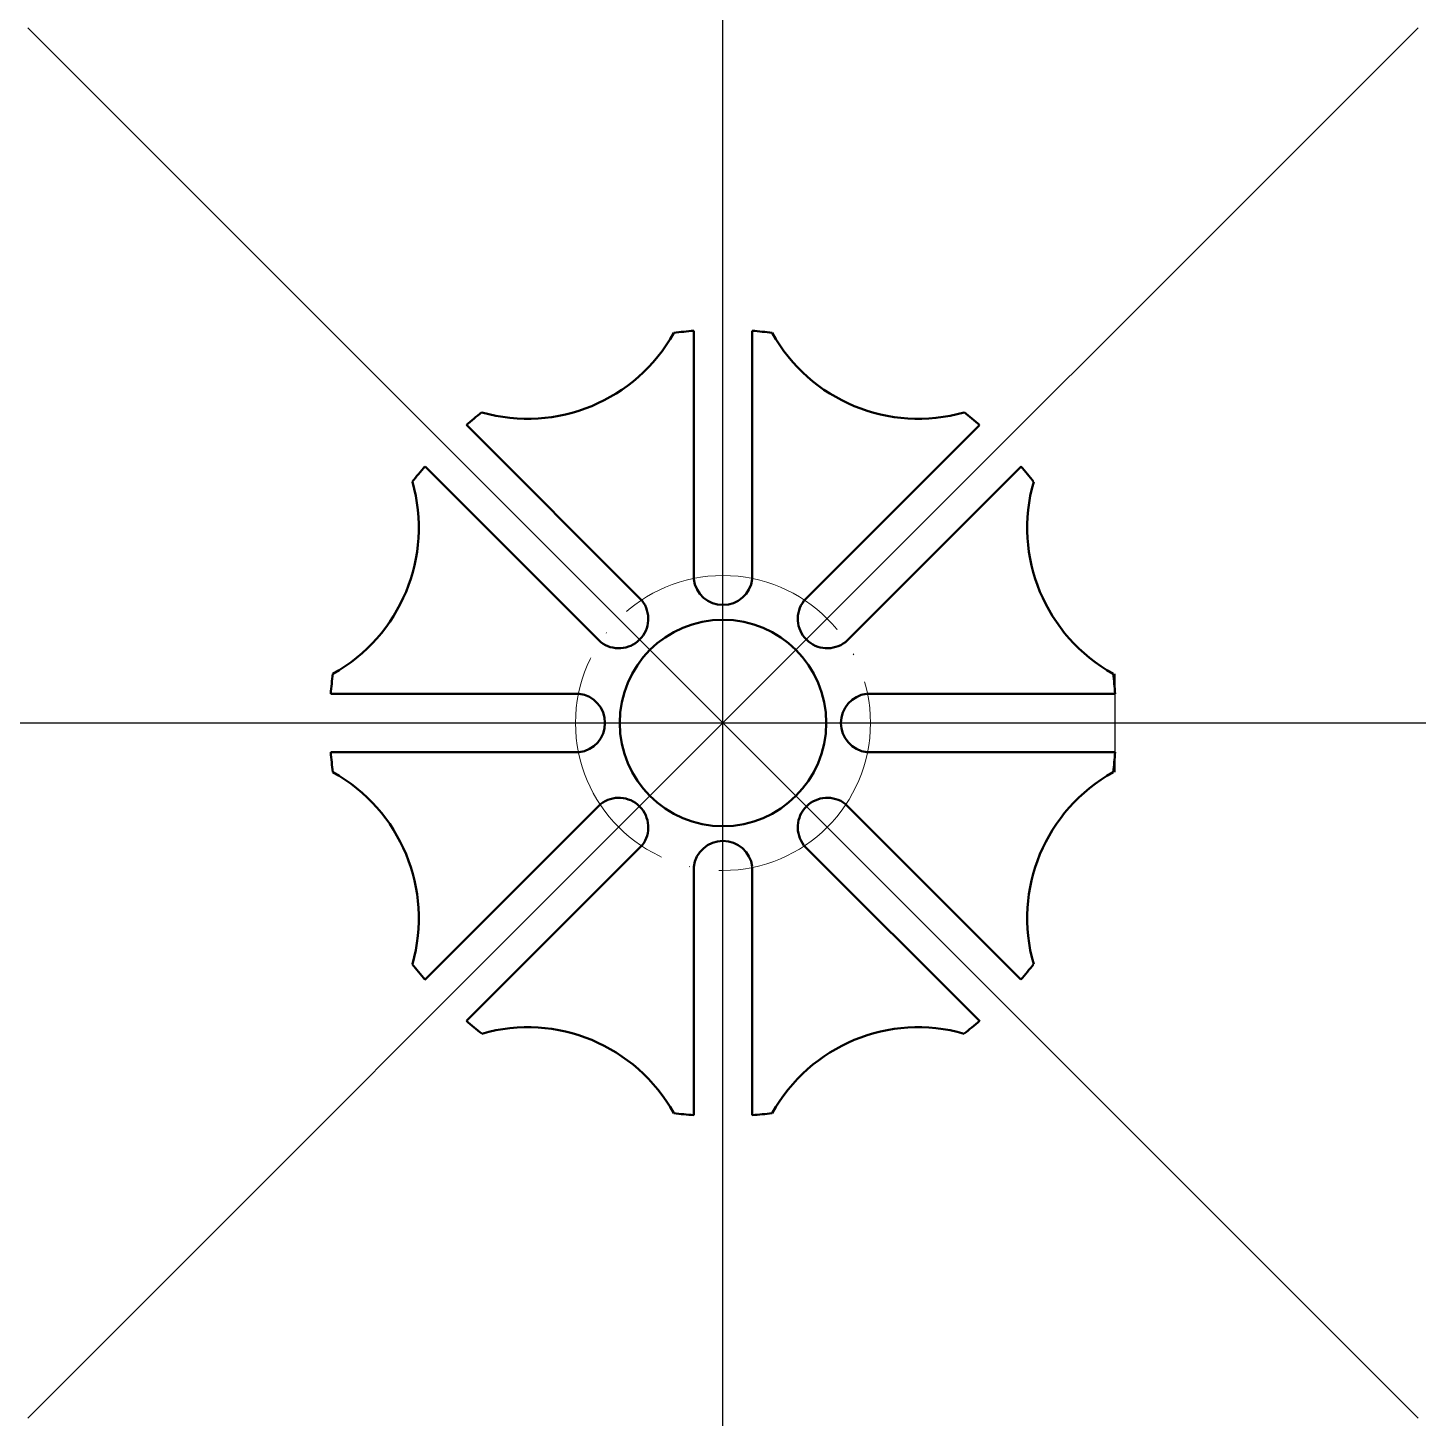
# Model space of a CAD drawing. Header units: millimetres. Extents: x 1217 to 1358, y 392 to 533.
import ezdxf

# ---------------------------------------------------------------- set-up
doc = ezdxf.new("R2010")
doc.units = ezdxf.units.MM
doc.linetypes.add('ACAD_ISO04W100', pattern=[30, 24, -2.95, 0.1, -2.95])
for name, color, linetype, lineweight, true_color in [('Contornos Visibles', 7, 'Continuous', 50, 0xffffff), ('Ejes de revolución', 6, 'ACAD_ISO04W100', 20, 0xff00ff), ('Referencias', 2, 'Continuous', 25, 0xffff00), ('Referencias 2', 3, 'Continuous', 25, 0x00ff00)]:
    doc.layers.add(name, color=color, linetype=linetype, lineweight=lineweight, true_color=true_color)

msp = doc.modelspace()

# ---------------------------------------------------------------- linework, layer by layer
at = {"layer": 'Contornos Visibles'}
for p, q in [((1284.73, 477.26), (1284.73, 502.53)), ((1290.68, 477.27), (1290.68, 502.54)), ((1279.47, 475.09), (1261.6, 492.96)), ((1295.93, 475.08), (1313.8, 492.95)), ((1275.27, 470.88), (1257.4, 488.75)), ((1300.15, 470.88), (1318.02, 488.75)), ((1273.08, 465.62), (1247.81, 465.62)), ((1302.32, 465.62), (1327.59, 465.62)), ((1273.09, 459.67), (1247.82, 459.67)), ((1302.33, 459.67), (1327.6, 459.67)), ((1302.33, 459.67), (1327.6, 459.67)), ((1275.26, 454.41), (1257.39, 436.54)), ((1300.14, 454.42), (1318.01, 436.55)), ((1279.47, 450.21), (1261.6, 432.34)), ((1295.94, 450.2), (1313.81, 432.33)), ((1284.73, 448.02), (1284.73, 422.75)), ((1290.68, 448.03), (1290.68, 422.76))]:
    msp.add_line(p, q, dxfattribs=at)
msp.add_circle((1287.7, 462.65), 10.5, dxfattribs=at)
for centre, radius, start, end in [((1267.84, 510.59), 17, 254.064, 330.936), ((1287.7, 462.65), 40, 94.2672, 97.1808), ((1287.7, 462.65), 40, 82.8192, 85.7328), ((1307.56, 510.59), 17, 209.064, 285.936), ((1287.7, 462.65), 40, 127.8192, 130.7328), ((1287.7, 462.65), 40, 49.2672, 52.1808), ((1287.7, 462.65), 40, 139.2672, 142.1808), ((1287.7, 462.65), 40, 37.8192, 40.7328), ((1239.76, 482.51), 17, 299.064, 15.936), ((1335.65, 482.51), 17, 164.064, 240.936), ((1287.7, 477.65), 3, 187.3977, 352.8006), ((1287.7, 477.65), 3, 187.3977, 352.8006), ((1277.1, 473.25), 3, 232.3977, 37.8006), ((1277.1, 473.25), 3, 232.3977, 37.8006), ((1298.31, 473.25), 3, 142.3977, 307.8006), ((1298.31, 473.25), 3, 142.3977, 307.8006), ((1287.7, 462.65), 40, 172.8192, 175.7328), ((1287.7, 462.65), 40, 4.2672, 7.1808), ((1272.7, 462.65), 3, 277.3977, 82.8006), ((1272.7, 462.65), 3, 277.3977, 82.8006), ((1302.7, 462.65), 3, 97.3977, 262.8006), ((1302.7, 462.65), 3, 97.3977, 262.8006), ((1287.7, 462.65), 40, 184.2672, 187.1808), ((1287.7, 462.65), 40, 352.8192, 355.7328), ((1287.7, 462.65), 40, 352.8192, 355.7328), ((1239.76, 442.79), 17, 344.064, 60.936), ((1335.65, 442.79), 17, 119.064, 195.936), ((1335.65, 442.79), 17, 119.064, 195.936), ((1277.1, 452.04), 3, 322.3977, 127.8006), ((1277.1, 452.04), 3, 322.3977, 127.8006), ((1298.31, 452.04), 3, 52.3977, 217.8006), ((1298.31, 452.04), 3, 52.3977, 217.8006), ((1287.7, 447.65), 3, 7.3977, 172.8006), ((1287.7, 447.65), 3, 7.3977, 172.8006), ((1287.7, 462.65), 40, 217.8192, 220.7328), ((1287.7, 462.65), 40, 319.2672, 322.1808), ((1287.7, 462.65), 40, 229.2672, 232.1808), ((1267.84, 414.7), 17, 29.064, 105.936), ((1307.56, 414.7), 17, 74.064, 150.936), ((1287.7, 462.65), 40, 307.8192, 310.7328), ((1287.7, 462.65), 40, 262.8192, 265.7328), ((1287.7, 462.65), 40, 274.2672, 277.1808)]:
    msp.add_arc(centre, radius, start, end, dxfattribs=at)
at = {"layer": 'Ejes de revolución'}
msp.add_circle((1287.7, 462.65), 15, dxfattribs=at)
at = {"layer": 'Referencias'}
for p, q in [((1287.7, 462.65), (1216.99, 533.36)), ((1287.7, 462.65), (1358.41, 533.36)), ((1327.59, 457.65), (1327.59, 467.65)), ((1287.7, 462.65), (1216.99, 391.94)), ((1287.7, 462.65), (1358.41, 391.94))]:
    msp.add_line(p, q, dxfattribs=at)
for direction in [(0, 1), (1, 0)]:
    msp.add_xline((1287.7, 462.65), direction, dxfattribs=at)
at = {"layer": 'Referencias 2'}
msp.add_line((1327.59, 459.65), (1327.59, 465.65), dxfattribs=at)

doc.saveas('drawing.dxf')
